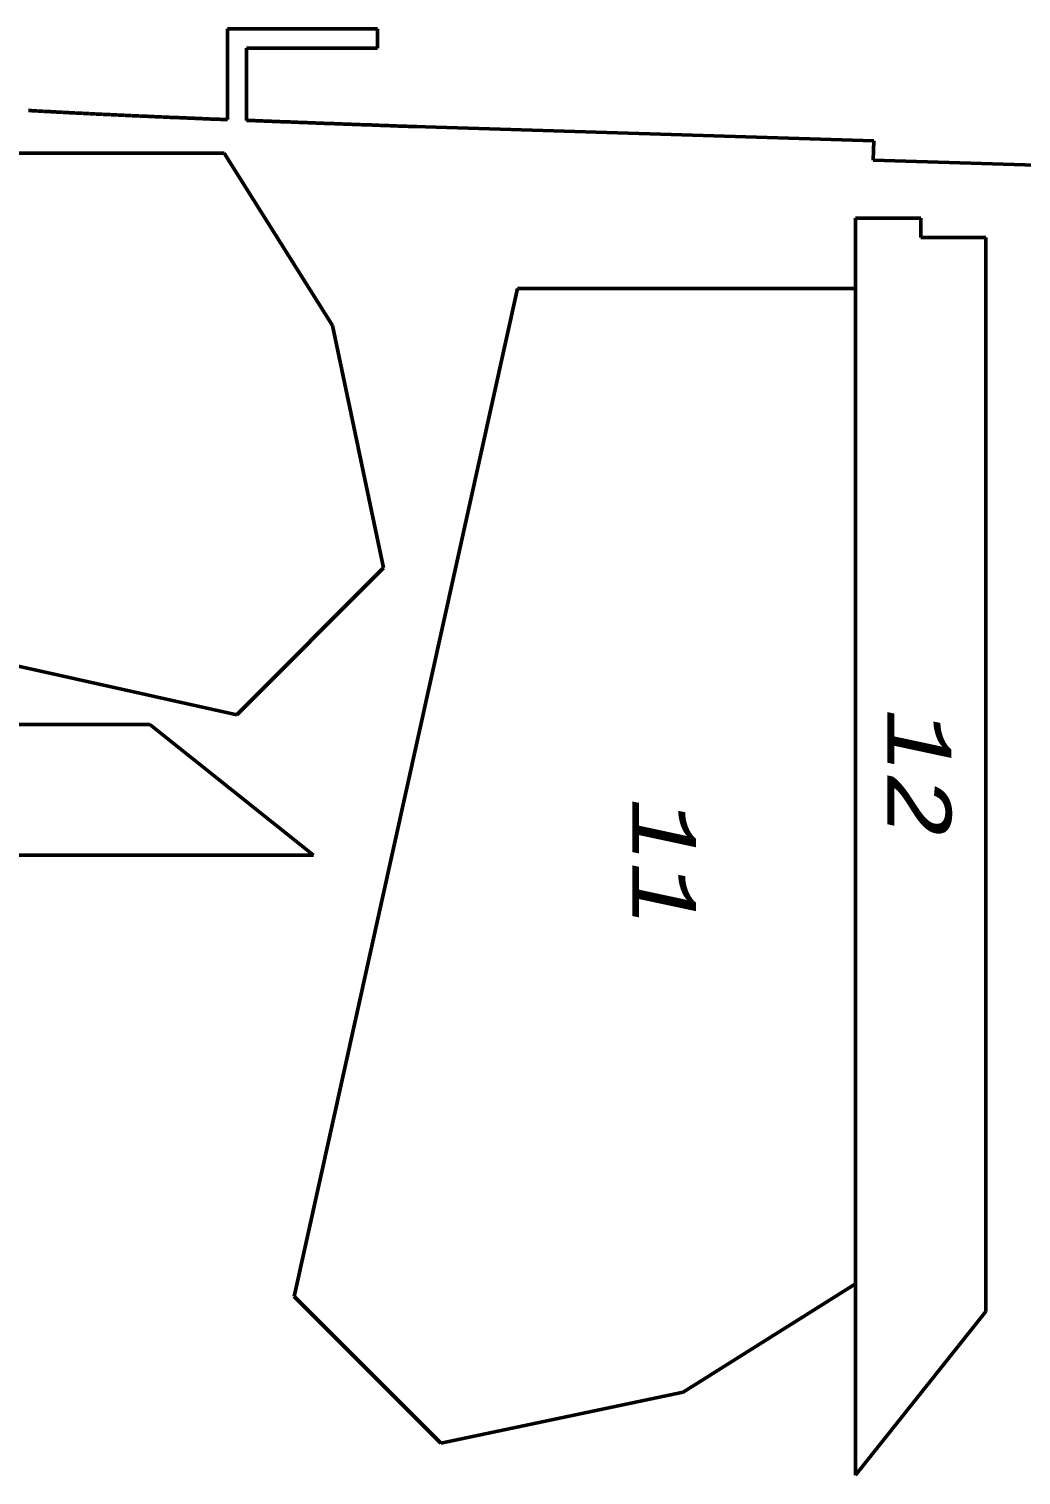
# Model space of a CAD drawing. Header units: millimetres. Extents: x -237 to 1000, y -57 to 526.
# Drawn here: x 605.4 to 760.9, y -57.2 to 169.5 of the extents above; entities that cross this region are included whole.
import ezdxf

# ---------------------------------------------------------------- set-up
doc = ezdxf.new("R2010")
doc.units = ezdxf.units.MM
doc.layers.add('Graviranje', color=1, linetype='Continuous', lineweight=25, true_color=0xff0000)
doc.layers.add('Rez', color=30, linetype='Continuous', lineweight=50, true_color=0xff7f00)
doc.styles.add('textstyle11', font='')
doc.styles.add('textstyle12', font='')
doc.styles.get('textstyle11').set_extended_font_data('CourierCad', italic=True)
doc.styles.get('textstyle12').set_extended_font_data('CourierCad', italic=True)

# ---------------------------------------------------------------- blocks, each defined once
blk = doc.blocks.new('Dno')
at = {"layer": 'Rez'}
for p, q in [((-221.5, -64.72), (-221.5, -50.5)), ((-221.5, -50.5), (-198, -50.5)), ((-198, -53.5), (-198, -50.5)), ((-218.5, -64.84), (-218.5, -53.5)), ((-218.5, -53.5), (-198, -53.5)), ((-252.58, -63.29), (-252.66, -63.29)), ((-252.51, -63.3), (-252.58, -63.29)), ((-252.44, -63.3), (-252.51, -63.3)), ((-252.36, -63.31), (-252.44, -63.3)), ((-252.29, -63.31), (-252.36, -63.31)), ((-252.21, -63.31), (-252.29, -63.31)), ((-252.14, -63.32), (-252.21, -63.31)), ((-252.06, -63.32), (-252.14, -63.32)), ((-251.99, -63.33), (-252.06, -63.32)), ((-251.91, -63.33), (-251.99, -63.33)), ((-251.84, -63.34), (-251.91, -63.33)), ((-251.76, -63.34), (-251.84, -63.34)), ((-251.69, -63.34), (-251.76, -63.34)), ((-251.61, -63.35), (-251.69, -63.34)), ((-251.54, -63.35), (-251.61, -63.35)), ((-251.46, -63.36), (-251.54, -63.35)), ((-251.38, -63.36), (-251.46, -63.36)), ((-251.31, -63.36), (-251.38, -63.36)), ((-251.23, -63.37), (-251.31, -63.36)), ((-251.15, -63.37), (-251.23, -63.37)), ((-251.08, -63.38), (-251.15, -63.37)), ((-251, -63.38), (-251.08, -63.38)), ((-250.92, -63.39), (-251, -63.38)), ((-250.85, -63.39), (-250.92, -63.39)), ((-250.77, -63.39), (-250.85, -63.39)), ((-250.69, -63.4), (-250.77, -63.39)), ((-250.61, -63.4), (-250.69, -63.4)), ((-250.53, -63.41), (-250.61, -63.4)), ((-250.46, -63.41), (-250.53, -63.41)), ((-250.38, -63.41), (-250.46, -63.41)), ((-250.3, -63.42), (-250.38, -63.41)), ((-250.22, -63.42), (-250.3, -63.42)), ((-250.14, -63.43), (-250.22, -63.42)), ((-250.06, -63.43), (-250.14, -63.43)), ((-249.98, -63.44), (-250.06, -63.43)), ((-249.9, -63.44), (-249.98, -63.44)), ((-249.82, -63.44), (-249.9, -63.44)), ((-249.74, -63.45), (-249.82, -63.44)), ((-249.66, -63.45), (-249.74, -63.45)), ((-249.58, -63.46), (-249.66, -63.45)), ((-249.5, -63.46), (-249.58, -63.46)), ((-249.42, -63.47), (-249.5, -63.46)), ((-249.34, -63.47), (-249.42, -63.47)), ((-249.26, -63.47), (-249.34, -63.47)), ((-249.18, -63.48), (-249.26, -63.47)), ((-249.1, -63.48), (-249.18, -63.48)), ((-249.02, -63.49), (-249.1, -63.48)), ((-248.94, -63.49), (-249.02, -63.49)), ((-248.85, -63.5), (-248.94, -63.49)), ((-248.77, -63.5), (-248.85, -63.5)), ((-248.69, -63.5), (-248.77, -63.5)), ((-248.61, -63.51), (-248.69, -63.5)), ((-248.52, -63.51), (-248.61, -63.51)), ((-248.44, -63.52), (-248.52, -63.51)), ((-248.36, -63.52), (-248.44, -63.52)), ((-248.28, -63.53), (-248.36, -63.52)), ((-248.19, -63.53), (-248.28, -63.53)), ((-248.11, -63.54), (-248.19, -63.53)), ((-248.02, -63.54), (-248.11, -63.54)), ((-247.94, -63.54), (-248.02, -63.54)), ((-247.86, -63.55), (-247.94, -63.54)), ((-247.77, -63.55), (-247.86, -63.55)), ((-247.69, -63.56), (-247.77, -63.55)), ((-247.6, -63.56), (-247.69, -63.56)), ((-247.52, -63.57), (-247.6, -63.56)), ((-247.43, -63.57), (-247.52, -63.57)), ((-247.35, -63.57), (-247.43, -63.57)), ((-247.26, -63.58), (-247.35, -63.57)), ((-247.17, -63.58), (-247.26, -63.58)), ((-247.09, -63.59), (-247.17, -63.58)), ((-247, -63.59), (-247.09, -63.59)), ((-246.92, -63.6), (-247, -63.59)), ((-246.83, -63.6), (-246.92, -63.6)), ((-246.74, -63.61), (-246.83, -63.6)), ((-246.65, -63.61), (-246.74, -63.61)), ((-246.57, -63.61), (-246.65, -63.61)), ((-246.48, -63.62), (-246.57, -63.61)), ((-246.39, -63.62), (-246.48, -63.62)), ((-246.3, -63.63), (-246.39, -63.62)), ((-246.21, -63.63), (-246.3, -63.63)), ((-246.13, -63.64), (-246.21, -63.63)), ((-246.04, -63.64), (-246.13, -63.64)), ((-245.95, -63.65), (-246.04, -63.64)), ((-245.86, -63.65), (-245.95, -63.65)), ((-245.77, -63.66), (-245.86, -63.65)), ((-245.68, -63.66), (-245.77, -63.66)), ((-245.59, -63.66), (-245.68, -63.66)), ((-245.5, -63.67), (-245.59, -63.66)), ((-245.41, -63.67), (-245.5, -63.67)), ((-245.32, -63.68), (-245.41, -63.67)), ((-245.23, -63.68), (-245.32, -63.68)), ((-245.14, -63.69), (-245.23, -63.68)), ((-245.04, -63.69), (-245.14, -63.69)), ((-244.95, -63.7), (-245.04, -63.69)), ((-244.86, -63.7), (-244.95, -63.7)), ((-244.77, -63.71), (-244.86, -63.7)), ((-244.68, -63.71), (-244.77, -63.71)), ((-244.58, -63.71), (-244.68, -63.71)), ((-244.49, -63.72), (-244.58, -63.71)), ((-244.4, -63.72), (-244.49, -63.72)), ((-244.3, -63.73), (-244.4, -63.72)), ((-244.21, -63.73), (-244.3, -63.73)), ((-244.12, -63.74), (-244.21, -63.73)), ((-244.02, -63.74), (-244.12, -63.74)), ((-243.93, -63.75), (-244.02, -63.74)), ((-243.83, -63.75), (-243.93, -63.75)), ((-243.74, -63.76), (-243.83, -63.75)), ((-243.64, -63.76), (-243.74, -63.76)), ((-243.55, -63.77), (-243.64, -63.76)), ((-243.45, -63.77), (-243.55, -63.77)), ((-243.36, -63.77), (-243.45, -63.77)), ((-243.26, -63.78), (-243.36, -63.77)), ((-243.16, -63.78), (-243.26, -63.78)), ((-243.07, -63.79), (-243.16, -63.78)), ((-242.97, -63.79), (-243.07, -63.79)), ((-242.87, -63.8), (-242.97, -63.79)), ((-242.77, -63.8), (-242.87, -63.8)), ((-242.68, -63.81), (-242.77, -63.8)), ((-242.58, -63.81), (-242.68, -63.81)), ((-242.48, -63.82), (-242.58, -63.81)), ((-242.38, -63.82), (-242.48, -63.82)), ((-242.28, -63.83), (-242.38, -63.82)), ((-242.18, -63.83), (-242.28, -63.83)), ((-242.08, -63.84), (-242.18, -63.83)), ((-241.98, -63.84), (-242.08, -63.84)), ((-241.88, -63.85), (-241.98, -63.84)), ((-241.78, -63.85), (-241.88, -63.85)), ((-241.68, -63.86), (-241.78, -63.85)), ((-241.58, -63.86), (-241.68, -63.86)), ((-241.48, -63.87), (-241.58, -63.86)), ((-241.38, -63.87), (-241.48, -63.87)), ((-241.28, -63.87), (-241.38, -63.87)), ((-241.18, -63.88), (-241.28, -63.87)), ((-241.08, -63.88), (-241.18, -63.88)), ((-240.97, -63.89), (-241.08, -63.88)), ((-240.87, -63.89), (-240.97, -63.89)), ((-240.77, -63.9), (-240.87, -63.89)), ((-240.66, -63.9), (-240.77, -63.9)), ((-240.56, -63.91), (-240.66, -63.9)), ((-240.46, -63.91), (-240.56, -63.91)), ((-240.35, -63.92), (-240.46, -63.91)), ((-240.25, -63.92), (-240.35, -63.92)), ((-240.14, -63.93), (-240.25, -63.92)), ((-240.04, -63.93), (-240.14, -63.93)), ((-239.93, -63.94), (-240.04, -63.93)), ((-239.83, -63.94), (-239.93, -63.94)), ((-239.72, -63.95), (-239.83, -63.94)), ((-239.61, -63.95), (-239.72, -63.95)), ((-239.51, -63.96), (-239.61, -63.95)), ((-239.4, -63.96), (-239.51, -63.96)), ((-239.29, -63.97), (-239.4, -63.96)), ((-239.18, -63.97), (-239.29, -63.97)), ((-239.08, -63.98), (-239.18, -63.97)), ((-238.97, -63.98), (-239.08, -63.98)), ((-238.86, -63.99), (-238.97, -63.98)), ((-238.75, -63.99), (-238.86, -63.99)), ((-238.64, -64), (-238.75, -63.99)), ((-238.53, -64), (-238.64, -64)), ((-238.42, -64.01), (-238.53, -64)), ((-238.31, -64.01), (-238.42, -64.01)), ((-238.2, -64.02), (-238.31, -64.01)), ((-238.08, -64.02), (-238.2, -64.02)), ((-237.97, -64.03), (-238.08, -64.02)), ((-237.86, -64.03), (-237.97, -64.03)), ((-237.75, -64.04), (-237.86, -64.03)), ((-237.63, -64.04), (-237.75, -64.04)), ((-237.52, -64.05), (-237.63, -64.04)), ((-237.41, -64.05), (-237.52, -64.05)), ((-237.29, -64.06), (-237.41, -64.05)), ((-237.18, -64.06), (-237.29, -64.06)), ((-237.06, -64.07), (-237.18, -64.06)), ((-236.95, -64.08), (-237.06, -64.07)), ((-236.83, -64.08), (-236.95, -64.08)), ((-236.71, -64.09), (-236.83, -64.08)), ((-236.6, -64.09), (-236.71, -64.09)), ((-236.48, -64.1), (-236.6, -64.09)), ((-236.36, -64.1), (-236.48, -64.1)), ((-236.24, -64.11), (-236.36, -64.1)), ((-236.12, -64.11), (-236.24, -64.11)), ((-236, -64.12), (-236.12, -64.11)), ((-235.88, -64.12), (-236, -64.12)), ((-235.76, -64.13), (-235.88, -64.12)), ((-235.64, -64.13), (-235.76, -64.13)), ((-235.52, -64.14), (-235.64, -64.13)), ((-235.4, -64.14), (-235.52, -64.14)), ((-235.28, -64.15), (-235.4, -64.14)), ((-235.15, -64.16), (-235.28, -64.15)), ((-235.03, -64.16), (-235.15, -64.16)), ((-234.91, -64.17), (-235.03, -64.16)), ((-234.78, -64.17), (-234.91, -64.17)), ((-234.66, -64.18), (-234.78, -64.17)), ((-234.53, -64.18), (-234.66, -64.18)), ((-234.4, -64.19), (-234.53, -64.18)), ((-234.28, -64.19), (-234.4, -64.19)), ((-234.15, -64.2), (-234.28, -64.19)), ((-234.02, -64.2), (-234.15, -64.2)), ((-233.89, -64.21), (-234.02, -64.2)), ((-233.77, -64.22), (-233.89, -64.21)), ((-233.64, -64.22), (-233.77, -64.22)), ((-233.51, -64.23), (-233.64, -64.22)), ((-233.38, -64.23), (-233.51, -64.23)), ((-233.24, -64.24), (-233.38, -64.23)), ((-233.11, -64.24), (-233.24, -64.24)), ((-232.98, -64.25), (-233.11, -64.24)), ((-232.85, -64.26), (-232.98, -64.25)), ((-232.71, -64.26), (-232.85, -64.26)), ((-232.58, -64.27), (-232.71, -64.26)), ((-232.44, -64.27), (-232.58, -64.27)), ((-232.31, -64.28), (-232.44, -64.27)), ((-232.17, -64.28), (-232.31, -64.28)), ((-232.04, -64.29), (-232.17, -64.28)), ((-231.9, -64.3), (-232.04, -64.29)), ((-231.76, -64.3), (-231.9, -64.3)), ((-231.62, -64.31), (-231.76, -64.3)), ((-231.48, -64.31), (-231.62, -64.31)), ((-231.34, -64.32), (-231.48, -64.31)), ((-231.2, -64.33), (-231.34, -64.32)), ((-231.06, -64.33), (-231.2, -64.33)), ((-230.92, -64.34), (-231.06, -64.33)), ((-230.78, -64.34), (-230.92, -64.34)), ((-230.64, -64.35), (-230.78, -64.34)), ((-230.49, -64.36), (-230.64, -64.35)), ((-230.35, -64.36), (-230.49, -64.36)), ((-230.2, -64.37), (-230.35, -64.36)), ((-230.06, -64.37), (-230.2, -64.37)), ((-229.91, -64.38), (-230.06, -64.37)), ((-229.76, -64.39), (-229.91, -64.38)), ((-229.62, -64.39), (-229.76, -64.39)), ((-229.47, -64.4), (-229.62, -64.39)), ((-229.32, -64.4), (-229.47, -64.4)), ((-229.17, -64.41), (-229.32, -64.4)), ((-229.02, -64.42), (-229.17, -64.41)), ((-228.87, -64.42), (-229.02, -64.42)), ((-228.71, -64.43), (-228.87, -64.42)), ((-228.56, -64.44), (-228.71, -64.43)), ((-228.41, -64.44), (-228.56, -64.44)), ((-228.25, -64.45), (-228.41, -64.44)), ((-228.1, -64.46), (-228.25, -64.45)), ((-227.94, -64.46), (-228.1, -64.46)), ((-227.78, -64.47), (-227.94, -64.46)), ((-227.63, -64.47), (-227.78, -64.47)), ((-227.47, -64.48), (-227.63, -64.47)), ((-227.31, -64.49), (-227.47, -64.48)), ((-227.15, -64.49), (-227.31, -64.49)), ((-226.99, -64.5), (-227.15, -64.49)), ((-226.83, -64.51), (-226.99, -64.5)), ((-226.67, -64.51), (-226.83, -64.51)), ((-226.5, -64.52), (-226.67, -64.51)), ((-226.34, -64.53), (-226.5, -64.52)), ((-226.18, -64.53), (-226.34, -64.53)), ((-226.01, -64.54), (-226.18, -64.53)), ((-225.85, -64.55), (-226.01, -64.54)), ((-225.68, -64.55), (-225.85, -64.55)), ((-225.51, -64.56), (-225.68, -64.55)), ((-225.34, -64.57), (-225.51, -64.56)), ((-225.17, -64.57), (-225.34, -64.57)), ((-225, -64.58), (-225.17, -64.57)), ((-224.83, -64.59), (-225, -64.58)), ((-224.66, -64.59), (-224.83, -64.59)), ((-224.49, -64.6), (-224.66, -64.59)), ((-224.31, -64.61), (-224.49, -64.6)), ((-224.14, -64.62), (-224.31, -64.61)), ((-223.96, -64.62), (-224.14, -64.62)), ((-223.79, -64.63), (-223.96, -64.62)), ((-223.61, -64.64), (-223.79, -64.63)), ((-223.43, -64.64), (-223.61, -64.64)), ((-223.26, -64.65), (-223.43, -64.64)), ((-223.08, -64.66), (-223.26, -64.65)), ((-222.9, -64.66), (-223.08, -64.66)), ((-222.71, -64.67), (-222.9, -64.66)), ((-222.53, -64.68), (-222.71, -64.67)), ((-222.35, -64.69), (-222.53, -64.68)), ((-222.16, -64.69), (-222.35, -64.69)), ((-221.5, -64.72), (-222.16, -64.69)), ((-217.88, -64.86), (-218.5, -64.84)), ((-217.67, -64.87), (-217.88, -64.86)), ((-217.46, -64.88), (-217.67, -64.87)), ((-217.26, -64.88), (-217.46, -64.88)), ((-217.05, -64.89), (-217.26, -64.88)), ((-216.84, -64.9), (-217.05, -64.89)), ((-216.63, -64.91), (-216.84, -64.9)), ((-216.41, -64.92), (-216.63, -64.91)), ((-216.2, -64.92), (-216.41, -64.92)), ((-215.99, -64.93), (-216.2, -64.92)), ((-215.77, -64.94), (-215.99, -64.93)), ((-215.55, -64.95), (-215.77, -64.94)), ((-215.34, -64.96), (-215.55, -64.95)), ((-215.12, -64.97), (-215.34, -64.96)), ((-214.9, -64.97), (-215.12, -64.97)), ((-214.68, -64.98), (-214.9, -64.97)), ((-214.46, -64.99), (-214.68, -64.98)), ((-214.23, -65), (-214.46, -64.99)), ((-214.01, -65.01), (-214.23, -65)), ((-213.78, -65.02), (-214.01, -65.01)), ((-213.56, -65.03), (-213.78, -65.02)), ((-213.33, -65.03), (-213.56, -65.03)), ((-213.1, -65.04), (-213.33, -65.03)), ((-212.87, -65.05), (-213.1, -65.04)), ((-212.64, -65.06), (-212.87, -65.05)), ((-212.41, -65.07), (-212.64, -65.06)), ((-212.18, -65.08), (-212.41, -65.07)), ((-211.94, -65.09), (-212.18, -65.08)), ((-211.71, -65.09), (-211.94, -65.09)), ((-211.47, -65.1), (-211.71, -65.09)), ((-211.23, -65.11), (-211.47, -65.1)), ((-211, -65.12), (-211.23, -65.11)), ((-210.76, -65.13), (-211, -65.12)), ((-210.52, -65.14), (-210.76, -65.13)), ((-210.27, -65.15), (-210.52, -65.14)), ((-210.03, -65.16), (-210.27, -65.15)), ((-209.79, -65.17), (-210.03, -65.16)), ((-209.54, -65.18), (-209.79, -65.17)), ((-209.29, -65.19), (-209.54, -65.18)), ((-209.05, -65.19), (-209.29, -65.19)), ((-208.8, -65.2), (-209.05, -65.19)), ((-208.55, -65.21), (-208.8, -65.2)), ((-208.3, -65.22), (-208.55, -65.21)), ((-208.04, -65.23), (-208.3, -65.22)), ((-207.79, -65.24), (-208.04, -65.23)), ((-207.53, -65.25), (-207.79, -65.24)), ((-207.28, -65.26), (-207.53, -65.25)), ((-207.02, -65.27), (-207.28, -65.26)), ((-206.76, -65.28), (-207.02, -65.27)), ((-206.5, -65.29), (-206.76, -65.28)), ((-206.24, -65.3), (-206.5, -65.29)), ((-205.98, -65.31), (-206.24, -65.3)), ((-205.71, -65.32), (-205.98, -65.31)), ((-205.45, -65.33), (-205.71, -65.32)), ((-205.18, -65.34), (-205.45, -65.33)), ((-204.91, -65.35), (-205.18, -65.34)), ((-204.65, -65.36), (-204.91, -65.35)), ((-204.38, -65.37), (-204.65, -65.36)), ((-204.1, -65.38), (-204.38, -65.37)), ((-203.83, -65.39), (-204.1, -65.38)), ((-203.56, -65.4), (-203.83, -65.39)), ((-203.28, -65.41), (-203.56, -65.4)), ((-203.01, -65.42), (-203.28, -65.41)), ((-202.73, -65.43), (-203.01, -65.42)), ((-202.45, -65.44), (-202.73, -65.43)), ((-202.17, -65.45), (-202.45, -65.44)), ((-201.89, -65.46), (-202.17, -65.45)), ((-201.61, -65.47), (-201.89, -65.46)), ((-201.32, -65.48), (-201.61, -65.47)), ((-201.04, -65.49), (-201.32, -65.48)), ((-200.75, -65.5), (-201.04, -65.49)), ((-200.46, -65.51), (-200.75, -65.5)), ((-200.17, -65.52), (-200.46, -65.51)), ((-199.88, -65.53), (-200.17, -65.52)), ((-199.59, -65.54), (-199.88, -65.53)), ((-199.29, -65.55), (-199.59, -65.54)), ((-199, -65.56), (-199.29, -65.55)), ((-198.7, -65.57), (-199, -65.56)), ((-198.4, -65.58), (-198.7, -65.57)), ((-198.11, -65.6), (-198.4, -65.58)), ((-197.81, -65.61), (-198.11, -65.6)), ((-197.5, -65.62), (-197.81, -65.61)), ((-197.2, -65.63), (-197.5, -65.62)), ((-196.9, -65.64), (-197.2, -65.63)), ((-196.59, -65.65), (-196.9, -65.64)), ((-196.28, -65.66), (-196.59, -65.65)), ((-195.97, -65.67), (-196.28, -65.66)), ((-195.66, -65.68), (-195.97, -65.67)), ((-195.35, -65.69), (-195.66, -65.68)), ((-195.04, -65.71), (-195.35, -65.69)), ((-194.72, -65.72), (-195.04, -65.71)), ((-194.41, -65.73), (-194.72, -65.72)), ((-194.09, -65.74), (-194.41, -65.73)), ((-193.77, -65.75), (-194.09, -65.74)), ((-193.45, -65.76), (-193.77, -65.75)), ((-193.13, -65.77), (-193.45, -65.76)), ((-192.81, -65.79), (-193.13, -65.77)), ((-192.48, -65.8), (-192.81, -65.79)), ((-192.16, -65.81), (-192.48, -65.8)), ((-120.2, -68.06), (-192.16, -65.81)), ((-191.83, -65.82), (-192.16, -65.81)), ((-120.3, -71.06), (-120.2, -68.06)), ((-60.3, -72.93), (-120.3, -71.06))]:
    blk.add_line(p, q, dxfattribs=at)
blk = doc.blocks.new('Rep')
at = {"layer": 'Rez'}
for p, q in [((156, 0), (0, 0)), ((0, 0), (0, -53)), ((156, 0), (173, -27)), ((173, -27), (181, -65)), ((158, -88), (0, -53)), ((181, -65), (158, -88))]:
    blk.add_line(p, q, dxfattribs=at)
at = {"layer": 'Graviranje', "insert": (90, -30), "char_height": 10, "attachment_point": 5, "style": 'textstyle11'}
blk.add_mtext('11', dxfattribs=at)
blk = doc.blocks.new('RepS')
at = {"layer": 'Rez'}
for p, q in [((-194, 20.44), (-25.63, 20.44)), ((-194, 10.22), (-194, 20.44)), ((-25.63, 20.44), (0, 0)), ((-197, 0), (-197, 10.22)), ((-194, 10.22), (-197, 10.22)), ((-197, 0), (0, 0))]:
    blk.add_line(p, q, dxfattribs=at)
at = {"layer": 'Graviranje', "insert": (-110, 10), "char_height": 10, "attachment_point": 5, "style": 'textstyle12'}
blk.add_mtext('12', dxfattribs=at)

msp = doc.modelspace()

# ---------------------------------------------------------------- block references
at = {"layer": 'Rez'}
for name, p in [('Dno', (858.04, 220)), ('Rep', (480, 150)), ('RepS', (650, 40))]:
    msp.add_blockref(name, p, dxfattribs=at)
at = {"layer": 'Rez', "rotation": 270}
for name, p in [('RepS', (734.97, -57.19)), ('Rep', (734.97, 128.81))]:
    msp.add_blockref(name, p, dxfattribs=at)

doc.saveas('drawing.dxf')
